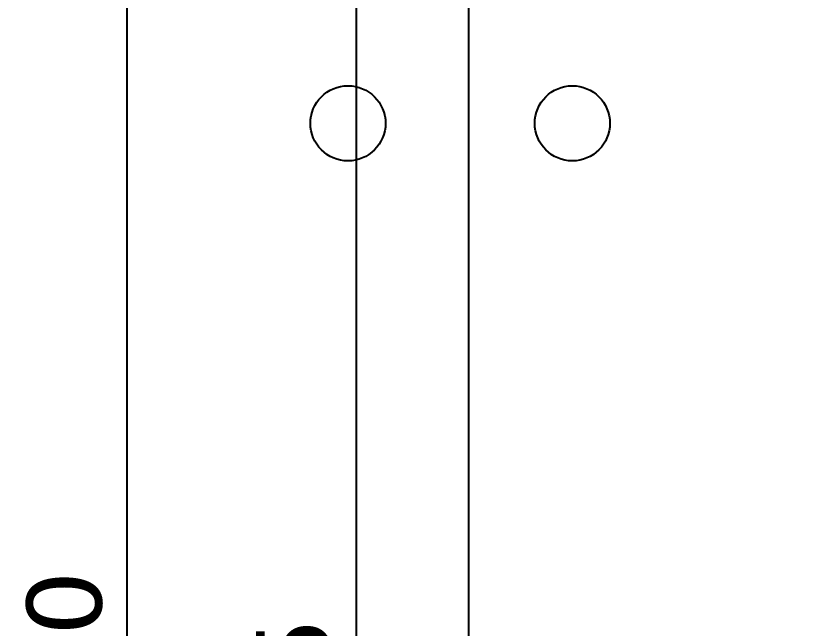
# Model space of a CAD drawing. Extents: x -36 to 357, y 137 to 237.
# Drawn here: x 11.4431 to 11.8617, y 177.3669 to 177.6947 of the extents above; entities that cross this region are included whole.
import ezdxf

# ---------------------------------------------------------------- set-up
doc = ezdxf.new("R2010")
doc.units = 0
doc.header["$LTSCALE"] = 0.01
doc.layers.get('0').update_dxf_attribs({"linetype": 'CONTINUOUS'})
doc.layers.get('DEFPOINTS').update_dxf_attribs({"linetype": 'CONTINUOUS'})
doc.layers.add('A-COTAS', color=1, linetype='CONTINUOUS')
doc.layers.add('ARQ-CTA-1_025', color=1, linetype='CONTINUOUS')
doc.styles.add('FNDE Texto Cota 0025', font='verdana.ttf', dxfattribs={"height": 0.04})
doc.dimstyles.new('FNDE 1-0025', dxfattribs={"dimscale": 5, "dimtxt": 0.04, "dimasz": 0.0035, "dimexe": 0.15, "dimexo": 0.15, "dimgap": 0.0025, "dimtad": 1, "dimzin": 1, "dimdsep": 46, "dimtxsty": 'FNDE Texto Cota 0025', "dimblk": 'tic', "dimcen": 0.015, "dimdle": 0.15, "dimse1": 1, "dimse2": 1, "dimclrd": 251, "dimclre": 251, "dimclrt": 256, "dimaunit": 1, "dimadec": 3, "dimazin": 0, "dimtfac": 1, "dimtix": 1, "dimtmove": 2, "dimatfit": 3, "dimfxl": 0.15, "dimtvp": 1, "dimtolj": 1, "dimtzin": 0, "dimarcsym": 0})

# ---------------------------------------------------------------- blocks, each defined once
blk = doc.blocks.new('tic')
at = {"color": 251}
for p, q in [((0, -1), (0, 1)), ((-1, 0), (1, 0))]:
    blk.add_line(p, q, dxfattribs=at)
blk.add_line((-0.6, -0.6), (0.6, 0.6))
blk = doc.blocks.new('*D66')
at = {"layer": 'ARQ-CTA-1_025', "color": 251, "lineweight": -2, "transparency": 16777216}
blk.add_line((11.62545, 176.90425), (11.62545, 177.7196), dxfattribs=at)
at = {"layer": 'DEFPOINTS', "color": 0, "transparency": 16777216}
for p in [(11.62545, 177.7371), (11.81718, 177.7371), (11.86169, 176.88675)]:
    blk.add_point(p, dxfattribs=at)
at = {"layer": 'ARQ-CTA-1_025', "color": 251, "lineweight": -2, "transparency": 16777216, "xscale": 0.0175, "yscale": 0.0175, "zscale": 0.0175}
for p, rotation in [((11.62545, 177.7371), 90), ((11.62545, 176.88675), 270)]:
    blk.add_blockref('tic', p, dxfattribs=dict(at, rotation=rotation))
at = {"layer": 'ARQ-CTA-1_025', "transparency": 16777216, "insert": (11.59204, 177.31192), "char_height": 0.04, "attachment_point": 5, "rotation": 90, "style": 'FNDE Texto Cota 0025'}
blk.add_mtext('\\A1;0.85', dxfattribs=at)
blk = doc.blocks.new('*D67')
at = {"layer": 'ARQ-CTA-1_025', "color": 251, "lineweight": -2, "transparency": 16777216}
blk.add_line((11.50268, 176.90425), (11.50268, 177.76925), dxfattribs=at)
at = {"layer": 'DEFPOINTS', "color": 0, "transparency": 16777216}
for p in [(11.50268, 177.78675), (11.62581, 177.78675), (11.62545, 176.88675)]:
    blk.add_point(p, dxfattribs=at)
at = {"layer": 'ARQ-CTA-1_025', "color": 251, "lineweight": -2, "transparency": 16777216, "xscale": 0.0175, "yscale": 0.0175, "zscale": 0.0175}
for p, rotation in [((11.50268, 177.78675), 90), ((11.50268, 176.88675), 270)]:
    blk.add_blockref('tic', p, dxfattribs=dict(at, rotation=rotation))
at = {"layer": 'ARQ-CTA-1_025', "transparency": 16777216, "insert": (11.46936, 177.33675), "char_height": 0.04, "attachment_point": 5, "rotation": 90, "style": 'FNDE Texto Cota 0025'}
blk.add_mtext('\\A1;0.90', dxfattribs=at)

msp = doc.modelspace()

# ---------------------------------------------------------------- linework, layer by layer
at = {"layer": 'A-COTAS'}
msp.add_line((11.6854, 176.96675), (11.6854, 177.7371), dxfattribs=at)
for centre in [(11.62082, 177.6371), (11.74082, 177.6371)]:
    msp.add_circle(centre, 0.0201, dxfattribs=at)

# ---------------------------------------------------------------- dimensions: what is measured, and where the dimension line sits
at = {"layer": 'ARQ-CTA-1_025'}
for base, p1, p2, picture, middle in [((11.50268, 177.78675), (11.62545, 176.88675), (11.62581, 177.78675), '*D67', (11.46936, 177.33675)), ((11.62545, 177.7371), (11.86169, 176.88675), (11.81718, 177.7371), '*D66', (11.59204, 177.31192))]:
    dim = msp.add_linear_dim(base=base, p1=p1, p2=p2, angle=90, dimstyle='FNDE 1-0025', dxfattribs=at)
    dim.commit()
    dim.dimension.update_dxf_attribs({"geometry": picture, "text_midpoint": middle})

doc.saveas('drawing.dxf')
